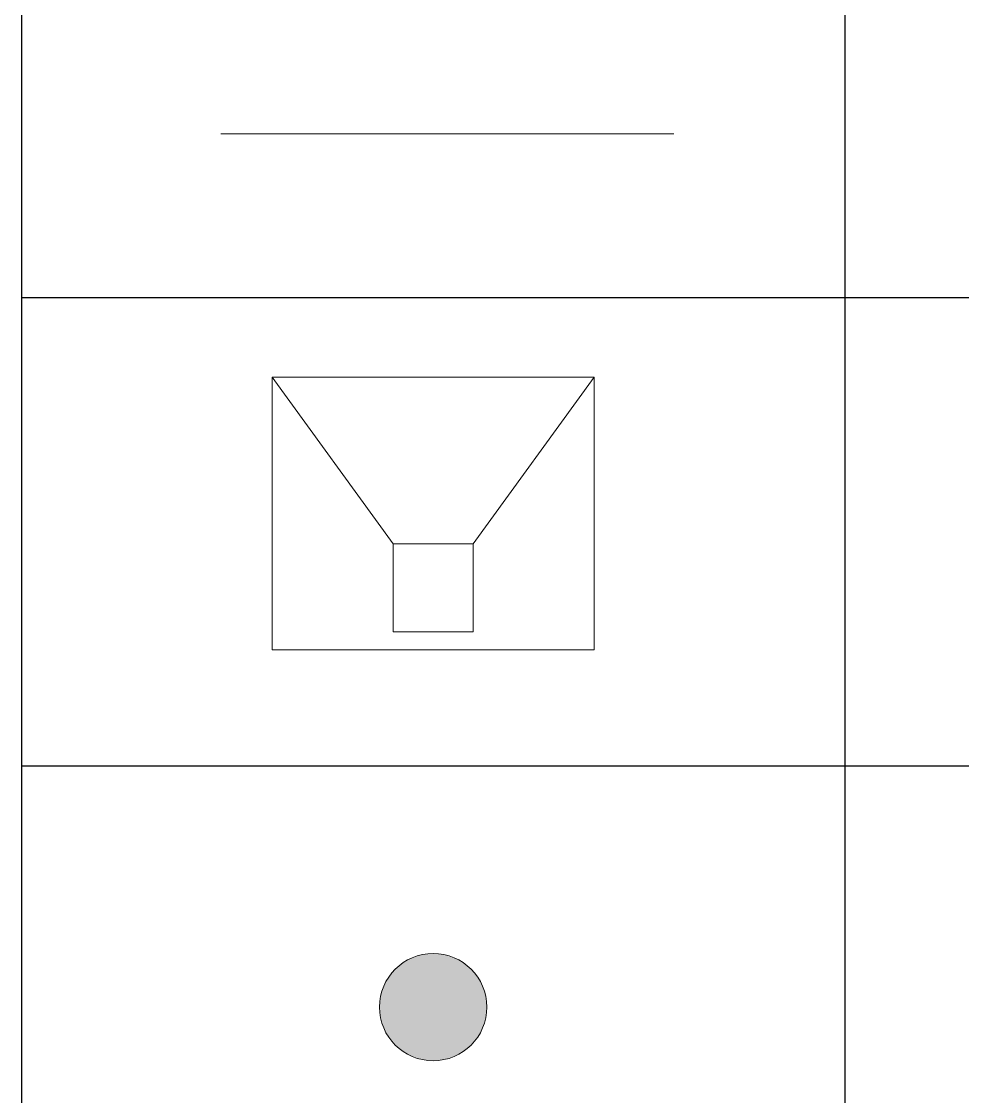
# Model space of a CAD drawing. Header units: millimetres. Extents: x 441156 to 441876, y 4514765 to 4515211.
# Drawn here: x 441317.706 to 441318.702, y 4514935.111 to 4514936.249 of the extents above; entities that cross this region are included whole.
import ezdxf

# ---------------------------------------------------------------- set-up
doc = ezdxf.new("R2010")
doc.units = ezdxf.units.MM
doc.linetypes.add('CONTINUA', pattern=[0])
for name, color, linetype in [('CALEFAC_NOTAS', 7, 'Continuous'), ('Instalaciones_ventilación_texto', 7, 'Continuous'), ('VENTILACIÓN NOTAS', 7, 'Continuous')]:
    doc.layers.add(name, color=color, linetype=linetype)
doc.layers.add('Instalaciones_ventilación_extracción', color=86, linetype='Continuous', lineweight=25)

msp = doc.modelspace()

# ---------------------------------------------------------------- hatches: boundary and pattern name
at = {"layer": 'Instalaciones_ventilación_extracción', "lineweight": 0}
h = msp.add_hatch(color=86, dxfattribs=at)
edge = h.paths.add_edge_path()
edge.add_arc((441318.14130318, 4514935.20521013), 0.0568125, 0, 360)

# ---------------------------------------------------------------- linework, layer by layer
at = {"layer": 'CALEFAC_NOTAS', "linetype": 'CONTINUA'}
msp.add_line((441317.70554165, 4514938.06826848), (441317.70554165, 4514933.97215931), dxfattribs=at)
at = {"layer": 'Instalaciones_ventilación_extracción', "color": 86, "lineweight": 0}
msp.add_lwpolyline([(441317.91663141, 4514936.13009459), (441318.39620911, 4514936.13009459)], dxfattribs=at)
msp.add_circle((441318.14130318, 4514935.20521013), 0.0568125, dxfattribs=at)
at = {"layer": 'Instalaciones_ventilación_texto', "color": 10, "lineweight": 0}
for points in [[(441318.31174066, 4514935.87231742), (441318.31174066, 4514935.58349245), (441317.97086571, 4514935.58349245), (441317.97086571, 4514935.87231742)], [(441318.18370819, 4514935.69577637), (441318.18370819, 4514935.60243074), (441318.09889818, 4514935.60243074), (441318.09889818, 4514935.69577637)]]:
    msp.add_lwpolyline(points, close=True, dxfattribs=at)
for points in [[(441318.09889818, 4514935.69577637), (441317.97086571, 4514935.87231742)], [(441318.18370819, 4514935.69577637), (441318.31174066, 4514935.87231742)]]:
    msp.add_lwpolyline(points, dxfattribs=at)
at = {"layer": 'VENTILACIÓN NOTAS', "color": 5}
for p, q in [((441318.57706471, 4514938.06826848), (441318.57706471, 4514933.97215931)), ((441317.70554165, 4514935.95658791), (441324.60908148, 4514935.95658791)), ((441324.60908148, 4514935.46048076), (441317.70554165, 4514935.46048076))]:
    msp.add_line(p, q, dxfattribs=at)

doc.saveas('drawing.dxf')
